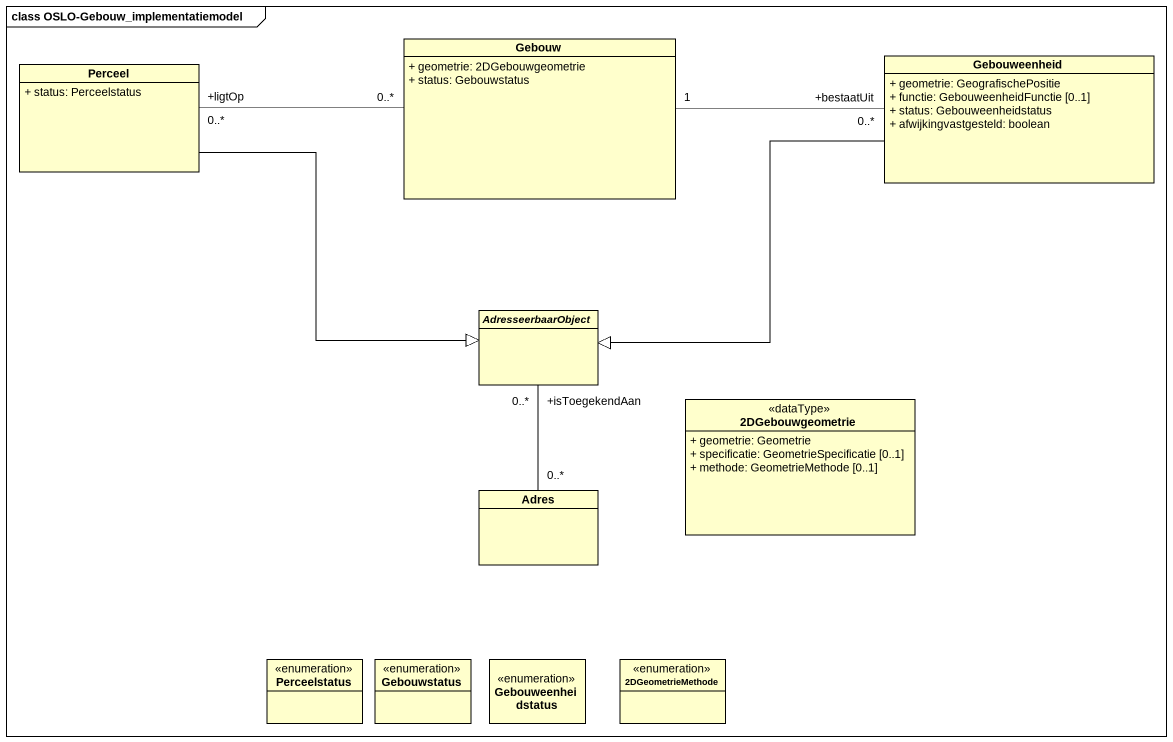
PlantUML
@startuml
mainframe class OSLO-Gebouw_implementatiemodel
hide circle
hide empty members
skinparam classAttributeIconSize 0
class Gebouw {
  + geometrie: 2DGebouwgeometrie
  + status: Gebouwstatus
}
class Gebouweenheid {
  + geometrie: GeografischePositie
  + functie: GebouweenheidFunctie [0..1]
  + status: Gebouweenheidstatus
  + afwijkingvastgesteld: boolean
}
class Perceel {
  + status: Perceelstatus
}
abstract class AdresseerbaarObject
class "2DGebouwgeometrie" as c2DGebouwgeometrie <<dataType>> {
  + geometrie: Geometrie
  + specificatie: GeometrieSpecificatie [0..1]
  + methode: GeometrieMethode [0..1]
}
class Adres
enum Perceelstatus
enum Gebouwstatus
enum Gebouweenheidstatus
enum "2DGeometrieMethode" as e2DGeometrieMethode
Gebouw "1" -right- "+bestaatUit\n0..*" Gebouweenheid
Gebouw "0..*" -left- "+ligtOp\n0..*" Perceel
Gebouweenheid -left-|> AdresseerbaarObject
Perceel -right-|> AdresseerbaarObject
Adres "0..*" -up- "+isToegekendAan\n0..*" AdresseerbaarObject
@enduml
